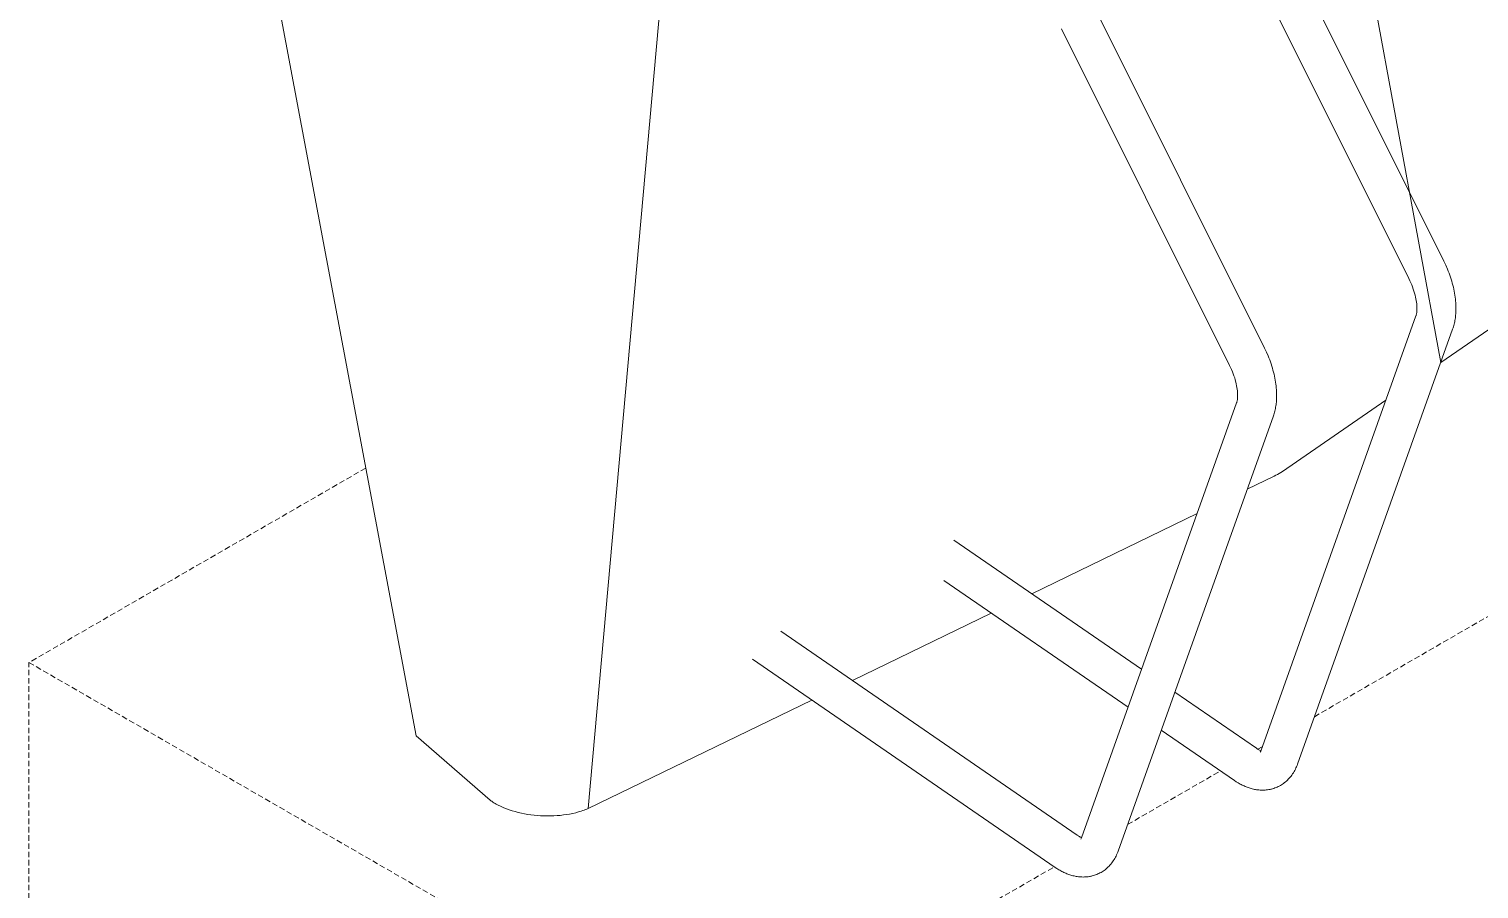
# Model space of a CAD drawing. Header units: millimetres. Extents: x -198 to 5031, y 124 to 3375.
# Drawn here: x 4509.3 to 4843.3, y 1024.1 to 1222.2 of the extents above; entities that cross this region are included whole.
import ezdxf

# ---------------------------------------------------------------- set-up
doc = ezdxf.new("R2010")
doc.units = ezdxf.units.MM
doc.linetypes.add('HIDDEN', pattern=[1.905, 1.27, -0.635])
doc.layers.add('ZANO_R', color=7, linetype='Continuous', lineweight=0)
doc.layers.add('ZANO_R_przerywana', color=7, linetype='HIDDEN', lineweight=0)

msp = doc.modelspace()

# ---------------------------------------------------------------- linework, layer by layer
at = {"layer": 'ZANO_R'}
for p, q in [((4798.07, 1343.89), (4834.53, 1145.37)), ((4558.26, 1273.23), (4598.45, 1059.34)), ((4659.04, 1276.05), (4638.09, 1042.6)), ((4796.53, 1246.23), (4835.24, 1168.7)), ((4827.2, 1164.69), (4788.49, 1242.22)), ((4755.23, 1226.22), (4793.93, 1148.69)), ((4785.89, 1144.67), (4747.18, 1222.21)), ((4868.04, 1168.42), (4834.53, 1145.37)), ((4835.24, 1168.7), (4835.67, 1167.8)), ((4835.67, 1167.8), (4836.07, 1166.89)), ((4836.07, 1166.89), (4836.26, 1166.43)), ((4836.26, 1166.43), (4836.44, 1165.97)), ((4836.44, 1165.97), (4836.61, 1165.5)), ((4827.43, 1164.22), (4827.2, 1164.69)), ((4827.64, 1163.74), (4827.43, 1164.22)), ((4827.84, 1163.26), (4827.64, 1163.74)), ((4828.03, 1162.78), (4827.84, 1163.26)), ((4828.2, 1162.3), (4828.03, 1162.78)), ((4836.61, 1165.5), (4836.77, 1165.04)), ((4836.77, 1165.04), (4836.92, 1164.58)), ((4836.92, 1164.58), (4837.06, 1164.11)), ((4837.06, 1164.11), (4837.19, 1163.64)), ((4837.19, 1163.64), (4837.32, 1163.18)), ((4837.32, 1163.18), (4837.43, 1162.71)), ((4837.43, 1162.71), (4837.54, 1162.25)), ((4828.36, 1161.83), (4828.2, 1162.3)), ((4828.5, 1161.35), (4828.36, 1161.83)), ((4828.63, 1160.88), (4828.5, 1161.35)), ((4828.73, 1160.46), (4828.63, 1160.88)), ((4828.81, 1160.05), (4828.73, 1160.46)), ((4828.88, 1159.64), (4828.81, 1160.05)), ((4828.94, 1159.25), (4828.88, 1159.64)), ((4828.99, 1158.87), (4828.94, 1159.25)), ((4837.54, 1162.25), (4837.63, 1161.78)), ((4837.63, 1161.78), (4837.72, 1161.32)), ((4837.72, 1161.32), (4837.79, 1160.87)), ((4837.79, 1160.87), (4837.85, 1160.43)), ((4837.85, 1160.43), (4837.91, 1159.99)), ((4837.91, 1159.99), (4837.95, 1159.55)), ((4837.95, 1159.55), (4837.99, 1159.11)), ((4793.05, 1055.85), (4828.81, 1156.09)), ((4828.81, 1156.09), (4828.83, 1156.15)), ((4828.83, 1156.15), (4828.85, 1156.22)), ((4828.85, 1156.22), (4828.87, 1156.29)), ((4828.87, 1156.29), (4828.89, 1156.36)), ((4828.89, 1156.36), (4828.92, 1156.49)), ((4828.92, 1156.49), (4828.95, 1156.64)), ((4828.95, 1156.64), (4828.98, 1156.81)), ((4828.98, 1156.81), (4829, 1156.98)), ((4829.02, 1158.5), (4828.99, 1158.87)), ((4829, 1156.98), (4829.02, 1157.17)), ((4829.04, 1158.15), (4829.02, 1158.5)), ((4829.02, 1157.17), (4829.03, 1157.38)), ((4829.03, 1157.38), (4829.04, 1157.59)), ((4829.04, 1157.98), (4829.04, 1158.15)), ((4829.05, 1157.82), (4829.04, 1157.98)), ((4829.04, 1157.59), (4829.05, 1157.82)), ((4837.93, 1155.96), (4837.89, 1155.66)), ((4837.96, 1156.27), (4837.93, 1155.96)), ((4837.99, 1156.58), (4837.96, 1156.27)), ((4837.99, 1159.11), (4838.01, 1158.68)), ((4838.01, 1156.88), (4837.99, 1156.58)), ((4838.01, 1158.68), (4838.03, 1158.25)), ((4838.02, 1157.19), (4838.01, 1156.88)), ((4838.03, 1157.51), (4838.02, 1157.19)), ((4838.03, 1158.25), (4838.03, 1157.82)), ((4838.03, 1157.82), (4838.03, 1157.51)), ((4837.27, 1153.07), (4801.52, 1052.83)), ((4837.37, 1153.34), (4837.27, 1153.07)), ((4837.46, 1153.62), (4837.37, 1153.34)), ((4837.54, 1153.9), (4837.46, 1153.62)), ((4837.61, 1154.19), (4837.54, 1153.9)), ((4837.68, 1154.48), (4837.61, 1154.19)), ((4837.74, 1154.77), (4837.68, 1154.48)), ((4837.8, 1155.07), (4837.74, 1154.77)), ((4837.85, 1155.36), (4837.8, 1155.07)), ((4837.89, 1155.66), (4837.85, 1155.36)), ((4793.93, 1148.69), (4794.37, 1147.78)), ((4794.37, 1147.78), (4794.76, 1146.87)), ((4794.76, 1146.87), (4794.95, 1146.41)), ((4794.95, 1146.41), (4795.13, 1145.95)), ((4795.13, 1145.95), (4795.3, 1145.49)), ((4786.12, 1144.2), (4785.89, 1144.67)), ((4786.33, 1143.73), (4786.12, 1144.2)), ((4786.53, 1143.25), (4786.33, 1143.73)), ((4786.72, 1142.77), (4786.53, 1143.25)), ((4786.89, 1142.29), (4786.72, 1142.77)), ((4795.3, 1145.49), (4795.46, 1145.03)), ((4795.46, 1145.03), (4795.61, 1144.56)), ((4795.61, 1144.56), (4795.75, 1144.1)), ((4795.75, 1144.1), (4795.88, 1143.63)), ((4795.88, 1143.63), (4796.01, 1143.17)), ((4796.01, 1143.17), (4796.12, 1142.7)), ((4796.12, 1142.7), (4796.23, 1142.23)), ((4787.05, 1141.81), (4786.89, 1142.29)), ((4787.19, 1141.34), (4787.05, 1141.81)), ((4787.32, 1140.87), (4787.19, 1141.34)), ((4787.42, 1140.45), (4787.32, 1140.87)), ((4787.5, 1140.03), (4787.42, 1140.45)), ((4787.58, 1139.63), (4787.5, 1140.03)), ((4787.63, 1139.24), (4787.58, 1139.63)), ((4787.68, 1138.86), (4787.63, 1139.24)), ((4796.23, 1142.23), (4796.32, 1141.77)), ((4796.32, 1141.77), (4796.41, 1141.3)), ((4796.41, 1141.3), (4796.48, 1140.86)), ((4796.48, 1140.86), (4796.55, 1140.41)), ((4796.55, 1140.41), (4796.6, 1139.97)), ((4796.6, 1139.97), (4796.64, 1139.53)), ((4796.64, 1139.53), (4796.68, 1139.1)), ((4751.74, 1035.84), (4787.5, 1136.07)), ((4787.5, 1136.07), (4787.52, 1136.14)), ((4787.52, 1136.14), (4787.54, 1136.21)), ((4787.54, 1136.21), (4787.56, 1136.27)), ((4787.56, 1136.27), (4787.58, 1136.34)), ((4787.58, 1136.34), (4787.61, 1136.48)), ((4787.61, 1136.48), (4787.64, 1136.63)), ((4787.64, 1136.63), (4787.67, 1136.79)), ((4787.67, 1136.79), (4787.69, 1136.97)), ((4787.71, 1138.49), (4787.68, 1138.86)), ((4787.69, 1136.97), (4787.71, 1137.16)), ((4787.73, 1138.14), (4787.71, 1138.49)), ((4787.71, 1137.16), (4787.72, 1137.36)), ((4787.72, 1137.36), (4787.73, 1137.58)), ((4787.74, 1137.97), (4787.73, 1138.14)), ((4787.73, 1137.58), (4787.74, 1137.8)), ((4787.74, 1137.8), (4787.74, 1137.97)), ((4796.62, 1135.95), (4796.58, 1135.65)), ((4796.65, 1136.26), (4796.62, 1135.95)), ((4796.68, 1136.56), (4796.65, 1136.26)), ((4796.68, 1139.1), (4796.7, 1138.66)), ((4796.7, 1136.87), (4796.68, 1136.56)), ((4796.7, 1138.66), (4796.72, 1138.23)), ((4796.71, 1137.18), (4796.7, 1136.87)), ((4796.72, 1137.49), (4796.71, 1137.18)), ((4796.72, 1138.23), (4796.72, 1137.81)), ((4796.72, 1137.81), (4796.72, 1137.49)), ((4821.88, 1136.67), (4798.07, 1120.28)), ((4795.97, 1133.05), (4760.21, 1032.82)), ((4796.06, 1133.33), (4795.97, 1133.05)), ((4796.15, 1133.61), (4796.06, 1133.33)), ((4796.23, 1133.89), (4796.15, 1133.61)), ((4796.3, 1134.18), (4796.23, 1133.89)), ((4796.37, 1134.47), (4796.3, 1134.18)), ((4796.44, 1134.76), (4796.37, 1134.47)), ((4796.49, 1135.05), (4796.44, 1134.76)), ((4796.54, 1135.35), (4796.49, 1135.05)), ((4796.58, 1135.65), (4796.54, 1135.35)), ((4796.17, 1119.19), (4789.94, 1116.17)), ((4796.17, 1119.19), (4796.56, 1119.38)), ((4796.56, 1119.38), (4796.95, 1119.59)), ((4796.95, 1119.59), (4797.33, 1119.81)), ((4797.33, 1119.81), (4797.7, 1120.04)), ((4797.7, 1120.04), (4798.07, 1120.28)), ((4778.41, 1110.58), (4740.29, 1092.11)), ((4722.35, 1104.46), (4765.6, 1074.69)), ((4762.48, 1065.94), (4720.07, 1095.11)), ((4730.98, 1087.61), (4698.98, 1072.1)), ((4682.5, 1083.44), (4750.77, 1036.47)), ((4745.67, 1029.06), (4675.99, 1077.01)), ((4773.27, 1069.42), (4792.08, 1056.48)), ((4689.67, 1067.59), (4638.09, 1042.6)), ((4598.45, 1059.34), (4615.53, 1044.53)), ((4786.98, 1049.08), (4770.14, 1060.66)), ((4792.08, 1056.48), (4792.21, 1056.39)), ((4792.21, 1056.39), (4792.35, 1056.3)), ((4792.35, 1056.3), (4792.49, 1056.22)), ((4792.41, 1056.26), (4793.4, 1056.83)), ((4792.49, 1056.22), (4792.63, 1056.14)), ((4792.63, 1056.14), (4792.78, 1056.06)), ((4792.78, 1056.06), (4792.93, 1056)), ((4792.92, 1055.57), (4793.05, 1055.85)), ((4792.93, 1056), (4793.08, 1055.93)), ((4801.41, 1052.53), (4801.29, 1052.24)), ((4801.52, 1052.83), (4801.41, 1052.53)), ((4787.41, 1048.79), (4786.98, 1049.08)), ((4799.19, 1049.15), (4798.96, 1048.93)), ((4799.41, 1049.37), (4799.19, 1049.15)), ((4799.63, 1049.6), (4799.41, 1049.37)), ((4799.83, 1049.84), (4799.63, 1049.6)), ((4800.03, 1050.08), (4799.83, 1049.84)), ((4800.22, 1050.33), (4800.03, 1050.08)), ((4800.4, 1050.59), (4800.22, 1050.33)), ((4800.57, 1050.85), (4800.4, 1050.59)), ((4800.74, 1051.12), (4800.57, 1050.85)), ((4800.89, 1051.39), (4800.74, 1051.12)), ((4801.04, 1051.67), (4800.89, 1051.39)), ((4801.17, 1051.95), (4801.04, 1051.67)), ((4801.29, 1052.24), (4801.17, 1051.95)), ((4787.85, 1048.52), (4787.41, 1048.79)), ((4788.08, 1048.39), (4787.85, 1048.52)), ((4788.3, 1048.26), (4788.08, 1048.39)), ((4788.52, 1048.14), (4788.3, 1048.26)), ((4788.75, 1048.03), (4788.52, 1048.14)), ((4788.98, 1047.92), (4788.75, 1048.03)), ((4789.21, 1047.81), (4788.98, 1047.92)), ((4789.44, 1047.71), (4789.21, 1047.81)), ((4789.67, 1047.62), (4789.44, 1047.71)), ((4789.9, 1047.53), (4789.67, 1047.62)), ((4790.13, 1047.44), (4789.9, 1047.53)), ((4790.37, 1047.36), (4790.13, 1047.44)), ((4790.6, 1047.29), (4790.37, 1047.36)), ((4790.85, 1047.21), (4790.6, 1047.29)), ((4791.1, 1047.15), (4790.85, 1047.21)), ((4791.35, 1047.09), (4791.1, 1047.15)), ((4791.6, 1047.03), (4791.35, 1047.09)), ((4791.85, 1046.99), (4791.6, 1047.03)), ((4792.1, 1046.95), (4791.85, 1046.99)), ((4792.35, 1046.91), (4792.1, 1046.95)), ((4792.6, 1046.89), (4792.35, 1046.91)), ((4792.89, 1046.86), (4792.6, 1046.89)), ((4793.18, 1046.85), (4792.89, 1046.86)), ((4793.46, 1046.85), (4793.18, 1046.85)), ((4793.75, 1046.85), (4793.46, 1046.85)), ((4794.04, 1046.86), (4793.75, 1046.85)), ((4794.32, 1046.89), (4794.04, 1046.86)), ((4794.61, 1046.92), (4794.32, 1046.89)), ((4794.89, 1046.96), (4794.61, 1046.92)), ((4795.05, 1046.99), (4794.89, 1046.96)), ((4795.22, 1047.03), (4795.05, 1046.99)), ((4795.38, 1047.06), (4795.22, 1047.03)), ((4795.54, 1047.1), (4795.38, 1047.06)), ((4795.8, 1047.17), (4795.54, 1047.1)), ((4796.07, 1047.25), (4795.8, 1047.17)), ((4796.33, 1047.34), (4796.07, 1047.25)), ((4796.58, 1047.44), (4796.33, 1047.34)), ((4796.84, 1047.55), (4796.58, 1047.44)), ((4797.09, 1047.66), (4796.84, 1047.55)), ((4797.33, 1047.79), (4797.09, 1047.66)), ((4797.57, 1047.92), (4797.33, 1047.79)), ((4797.81, 1048.06), (4797.57, 1047.92)), ((4798.04, 1048.21), (4797.81, 1048.06)), ((4798.27, 1048.36), (4798.04, 1048.21)), ((4798.49, 1048.53), (4798.27, 1048.36)), ((4798.73, 1048.73), (4798.49, 1048.53)), ((4798.96, 1048.93), (4798.73, 1048.73)), ((4615.53, 1044.53), (4615.7, 1044.41)), ((4615.7, 1044.41), (4615.88, 1044.28)), ((4615.88, 1044.28), (4616.14, 1044.11)), ((4616.14, 1044.11), (4616.4, 1043.94)), ((4616.4, 1043.94), (4616.67, 1043.79)), ((4616.67, 1043.79), (4616.94, 1043.63)), ((4616.94, 1043.63), (4617.21, 1043.48)), ((4617.21, 1043.48), (4617.49, 1043.34)), ((4617.49, 1043.34), (4617.76, 1043.2)), ((4617.76, 1043.2), (4618.04, 1043.07)), ((4618.04, 1043.07), (4618.36, 1042.93)), ((4618.36, 1042.93), (4618.67, 1042.8)), ((4618.67, 1042.8), (4619.3, 1042.54)), ((4619.3, 1042.54), (4619.94, 1042.31)), ((4619.94, 1042.31), (4620.59, 1042.1)), ((4637.16, 1042.23), (4637.47, 1042.35)), ((4637.47, 1042.35), (4637.78, 1042.47)), ((4637.78, 1042.47), (4638.09, 1042.6)), ((4620.59, 1042.1), (4621.3, 1041.89)), ((4621.3, 1041.89), (4622.01, 1041.7)), ((4622.01, 1041.7), (4622.72, 1041.54)), ((4622.72, 1041.54), (4623.44, 1041.39)), ((4623.44, 1041.39), (4624.18, 1041.26)), ((4624.18, 1041.26), (4624.92, 1041.15)), ((4624.92, 1041.15), (4625.66, 1041.06)), ((4625.66, 1041.06), (4626.41, 1040.99)), ((4626.41, 1040.99), (4627.16, 1040.94)), ((4627.16, 1040.94), (4627.92, 1040.91)), ((4627.92, 1040.91), (4628.68, 1040.89)), ((4628.68, 1040.89), (4629.44, 1040.9)), ((4629.44, 1040.9), (4630.19, 1040.92)), ((4630.19, 1040.92), (4630.93, 1040.97)), ((4630.93, 1040.97), (4631.68, 1041.03)), ((4631.68, 1041.03), (4632.42, 1041.12)), ((4632.42, 1041.12), (4633.13, 1041.22)), ((4633.13, 1041.22), (4633.84, 1041.34)), ((4633.84, 1041.34), (4634.54, 1041.48)), ((4634.54, 1041.48), (4635.24, 1041.65)), ((4635.24, 1041.65), (4635.88, 1041.82)), ((4635.88, 1041.82), (4636.52, 1042.02)), ((4636.52, 1042.02), (4636.84, 1042.12)), ((4636.84, 1042.12), (4637.16, 1042.23)), ((4750.77, 1036.47), (4750.9, 1036.38)), ((4750.9, 1036.38), (4751.04, 1036.29)), ((4751.04, 1036.29), (4751.18, 1036.2)), ((4751.18, 1036.2), (4751.33, 1036.13)), ((4751.33, 1036.13), (4751.47, 1036.05)), ((4751.47, 1036.05), (4751.62, 1035.98)), ((4751.61, 1035.56), (4751.74, 1035.84)), ((4751.62, 1035.98), (4751.77, 1035.92)), ((4760.1, 1032.52), (4759.99, 1032.23)), ((4760.21, 1032.82), (4760.1, 1032.52)), ((4746.11, 1028.78), (4745.67, 1029.06)), ((4757.66, 1028.92), (4757.42, 1028.71)), ((4757.88, 1029.14), (4757.66, 1028.92)), ((4758.11, 1029.36), (4757.88, 1029.14)), ((4758.32, 1029.59), (4758.11, 1029.36)), ((4758.53, 1029.82), (4758.32, 1029.59)), ((4758.72, 1030.07), (4758.53, 1029.82)), ((4758.91, 1030.32), (4758.72, 1030.07)), ((4759.09, 1030.57), (4758.91, 1030.32)), ((4759.27, 1030.84), (4759.09, 1030.57)), ((4759.43, 1031.11), (4759.27, 1030.84)), ((4759.58, 1031.38), (4759.43, 1031.11)), ((4759.73, 1031.66), (4759.58, 1031.38)), ((4759.86, 1031.94), (4759.73, 1031.66)), ((4759.99, 1032.23), (4759.86, 1031.94)), ((4746.54, 1028.5), (4746.11, 1028.78)), ((4746.77, 1028.38), (4746.54, 1028.5)), ((4746.99, 1028.25), (4746.77, 1028.38)), ((4747.21, 1028.13), (4746.99, 1028.25)), ((4747.44, 1028.02), (4747.21, 1028.13)), ((4747.67, 1027.91), (4747.44, 1028.02)), ((4747.9, 1027.8), (4747.67, 1027.91)), ((4748.13, 1027.7), (4747.9, 1027.8)), ((4748.36, 1027.6), (4748.13, 1027.7)), ((4748.59, 1027.51), (4748.36, 1027.6)), ((4748.82, 1027.43), (4748.59, 1027.51)), ((4749.06, 1027.35), (4748.82, 1027.43)), ((4749.29, 1027.27), (4749.06, 1027.35)), ((4749.54, 1027.2), (4749.29, 1027.27)), ((4749.79, 1027.14), (4749.54, 1027.2)), ((4750.04, 1027.08), (4749.79, 1027.14)), ((4750.29, 1027.02), (4750.04, 1027.08)), ((4750.54, 1026.98), (4750.29, 1027.02)), ((4750.79, 1026.93), (4750.54, 1026.98)), ((4751.04, 1026.9), (4750.79, 1026.93)), ((4751.29, 1026.87), (4751.04, 1026.9)), ((4751.58, 1026.85), (4751.29, 1026.87)), ((4751.87, 1026.84), (4751.58, 1026.85)), ((4752.15, 1026.83), (4751.87, 1026.84)), ((4752.44, 1026.84), (4752.15, 1026.83)), ((4752.73, 1026.85), (4752.44, 1026.84)), ((4753.01, 1026.88), (4752.73, 1026.85)), ((4753.3, 1026.91), (4753.01, 1026.88)), ((4753.58, 1026.95), (4753.3, 1026.91)), ((4753.75, 1026.98), (4753.58, 1026.95)), ((4753.91, 1027.01), (4753.75, 1026.98)), ((4754.07, 1027.05), (4753.91, 1027.01)), ((4754.23, 1027.09), (4754.07, 1027.05)), ((4754.5, 1027.16), (4754.23, 1027.09)), ((4754.76, 1027.24), (4754.5, 1027.16)), ((4755.02, 1027.33), (4754.76, 1027.24)), ((4755.27, 1027.43), (4755.02, 1027.33)), ((4755.53, 1027.53), (4755.27, 1027.43)), ((4755.78, 1027.65), (4755.53, 1027.53)), ((4756.02, 1027.77), (4755.78, 1027.65)), ((4756.26, 1027.91), (4756.02, 1027.77)), ((4756.5, 1028.05), (4756.26, 1027.91)), ((4756.73, 1028.2), (4756.5, 1028.05)), ((4756.96, 1028.35), (4756.73, 1028.2)), ((4757.18, 1028.52), (4756.96, 1028.35)), ((4757.42, 1028.71), (4757.18, 1028.52))]:
    msp.add_line(p, q, dxfattribs=at)
at = {"layer": 'ZANO_R_przerywana'}
for p, q in [((4805.42, 1063.77), (4932.55, 1137.17)), ((4586.86, 1121.04), (4509.28, 1076.25)), ((4509.28, 1076.25), (4668.16, 984.52)), ((4509.28, 919), (4509.28, 1076.25)), ((4762.39, 1038.93), (4783.78, 1051.28)), ((4668.16, 984.52), (4745.5, 1029.18))]:
    msp.add_line(p, q, dxfattribs=at)

doc.saveas('drawing.dxf')
